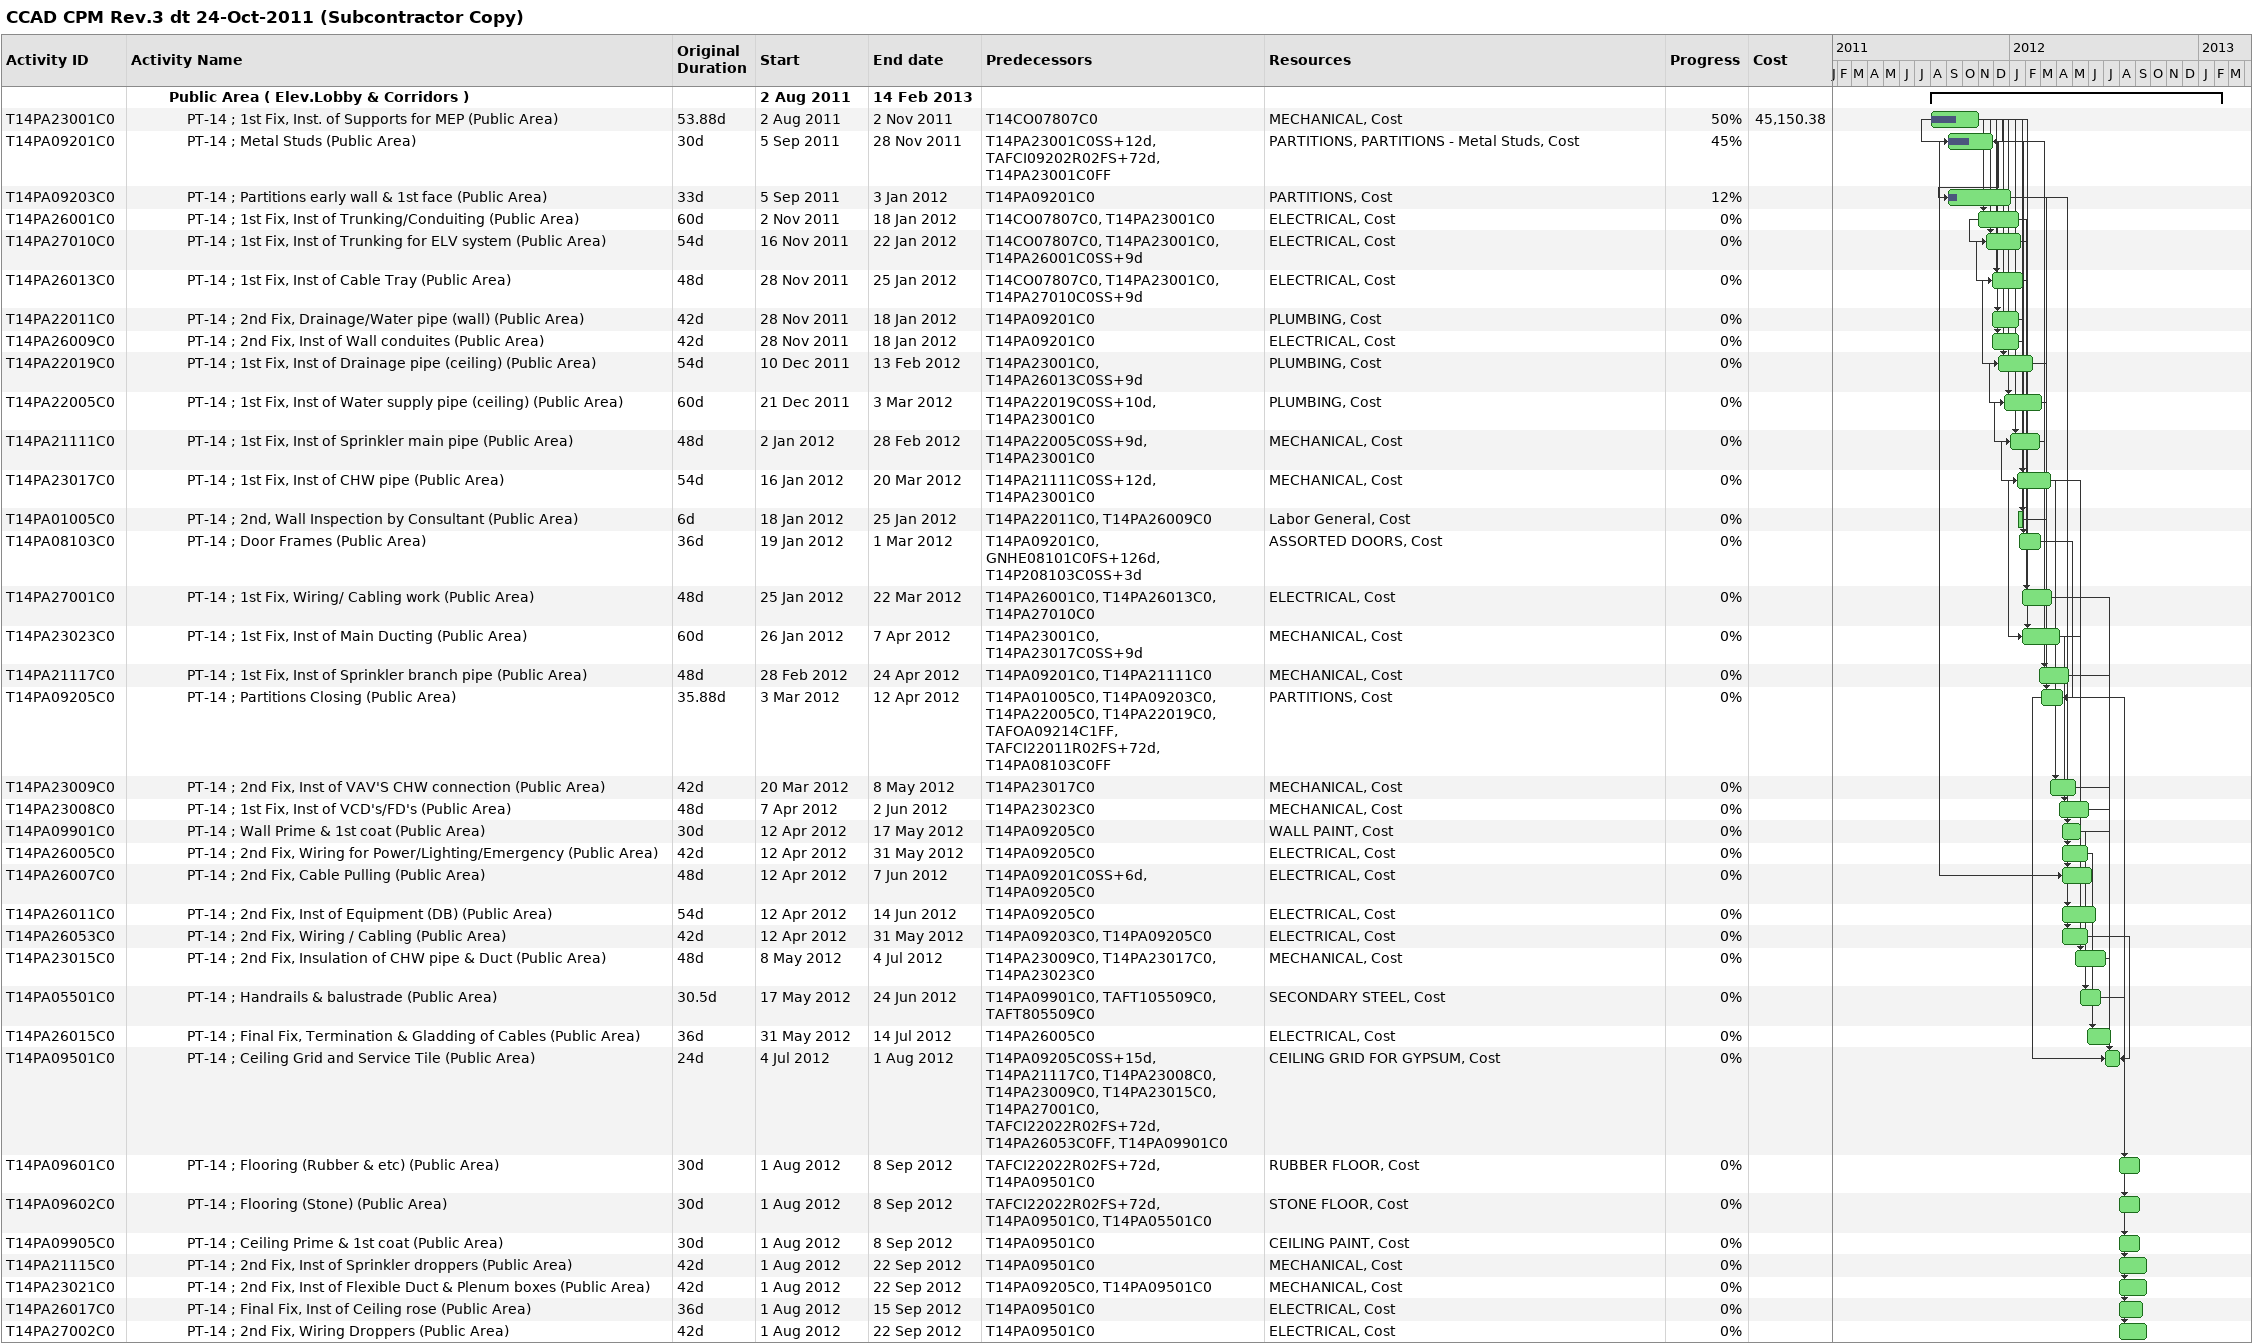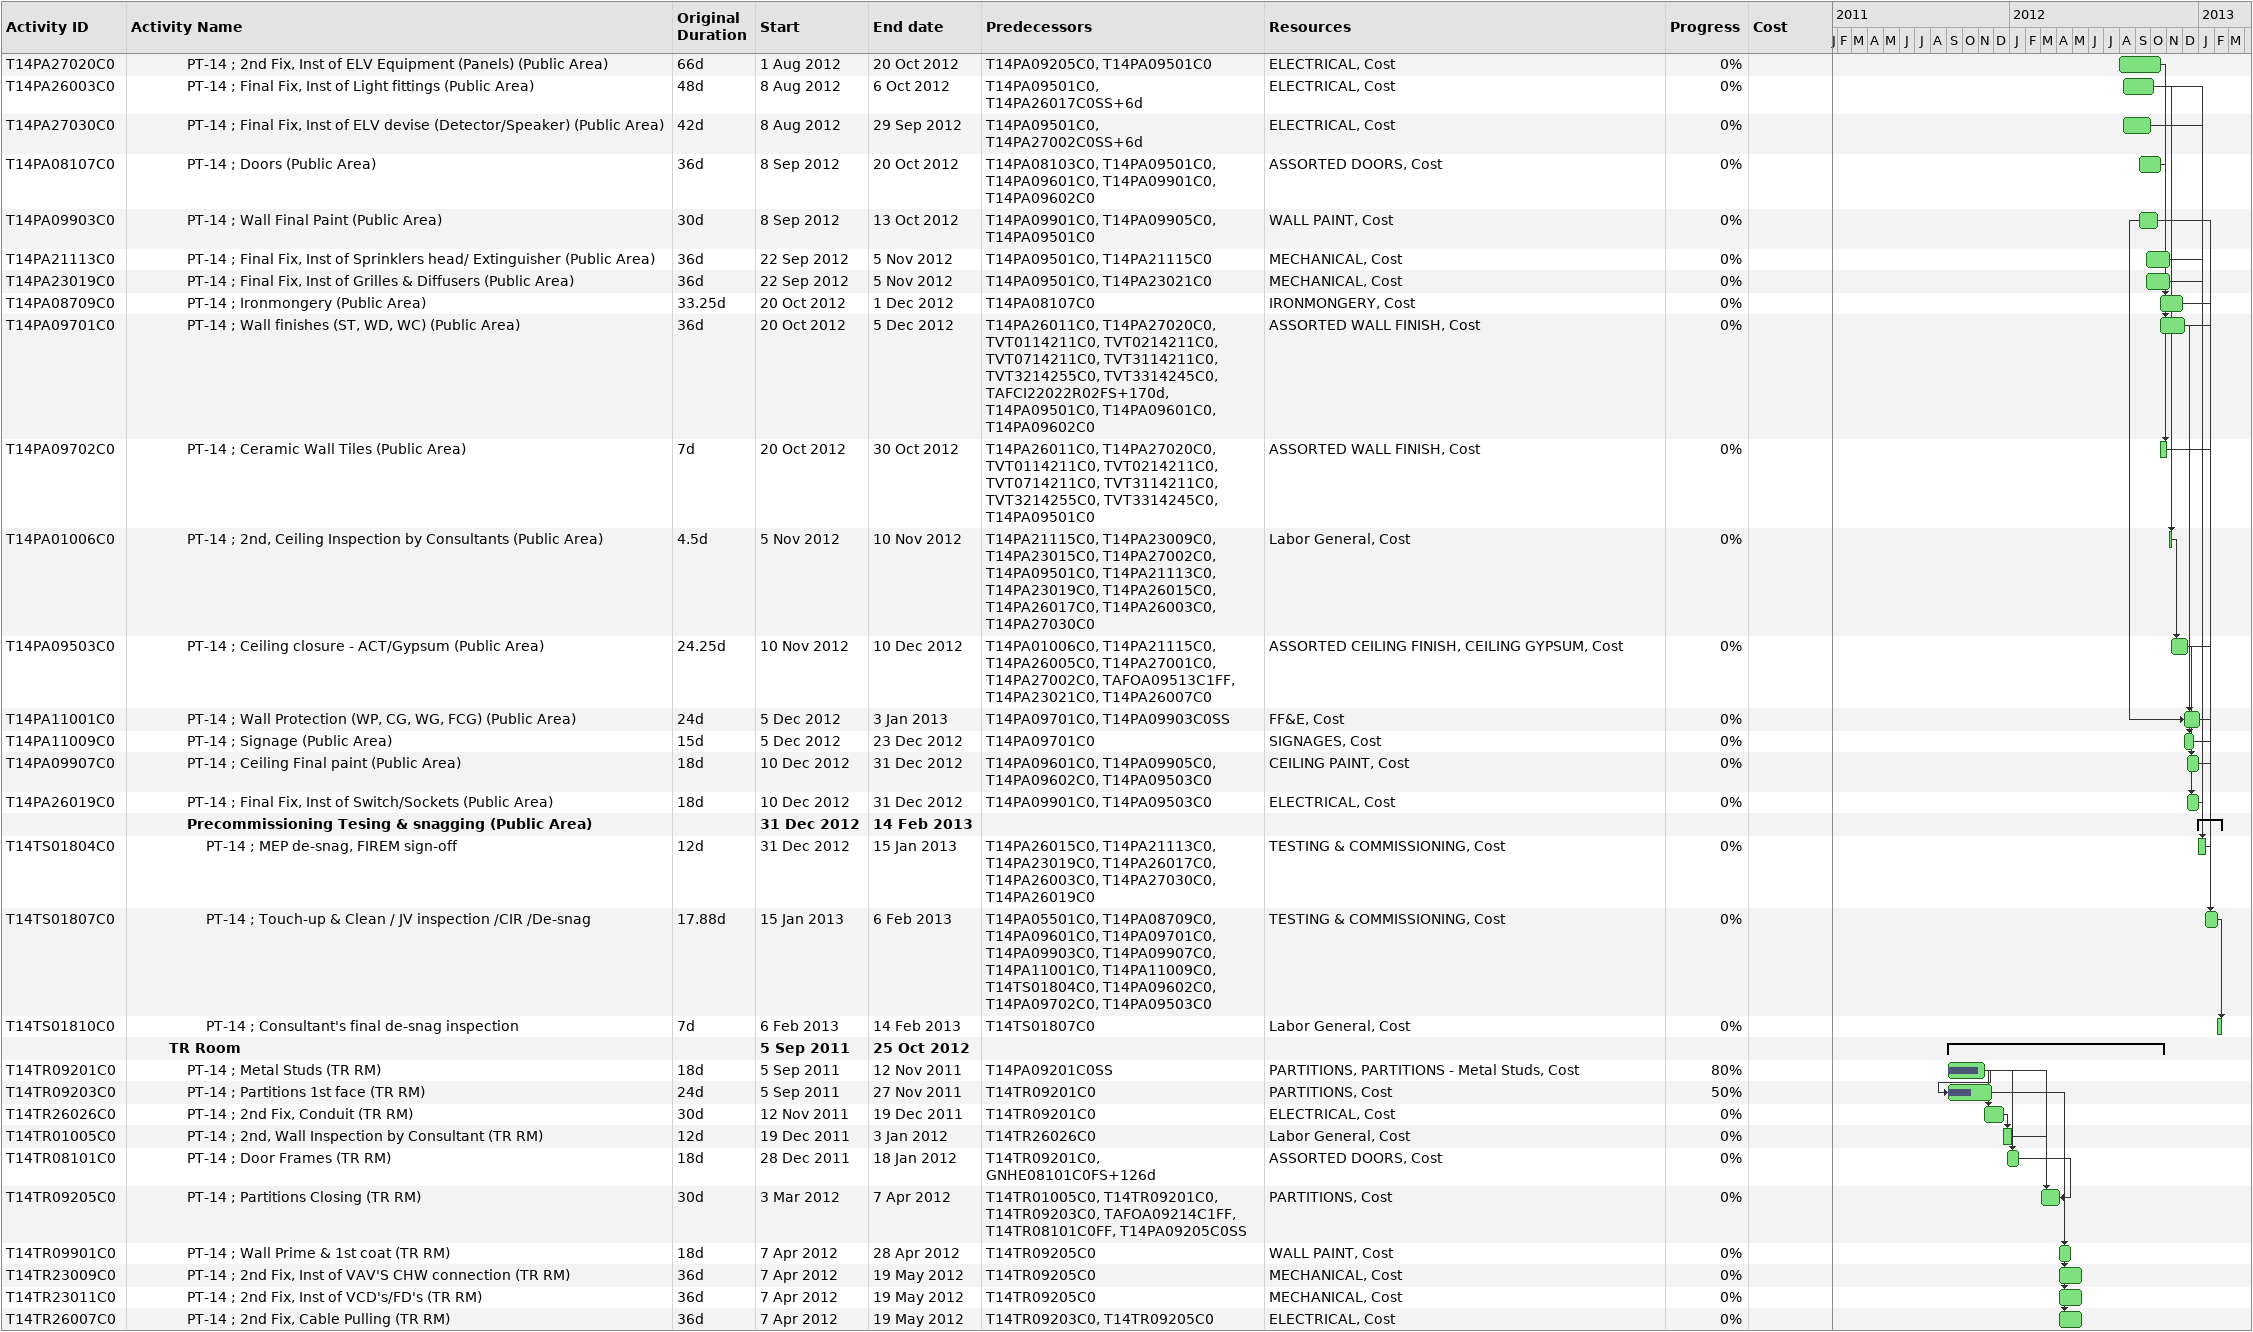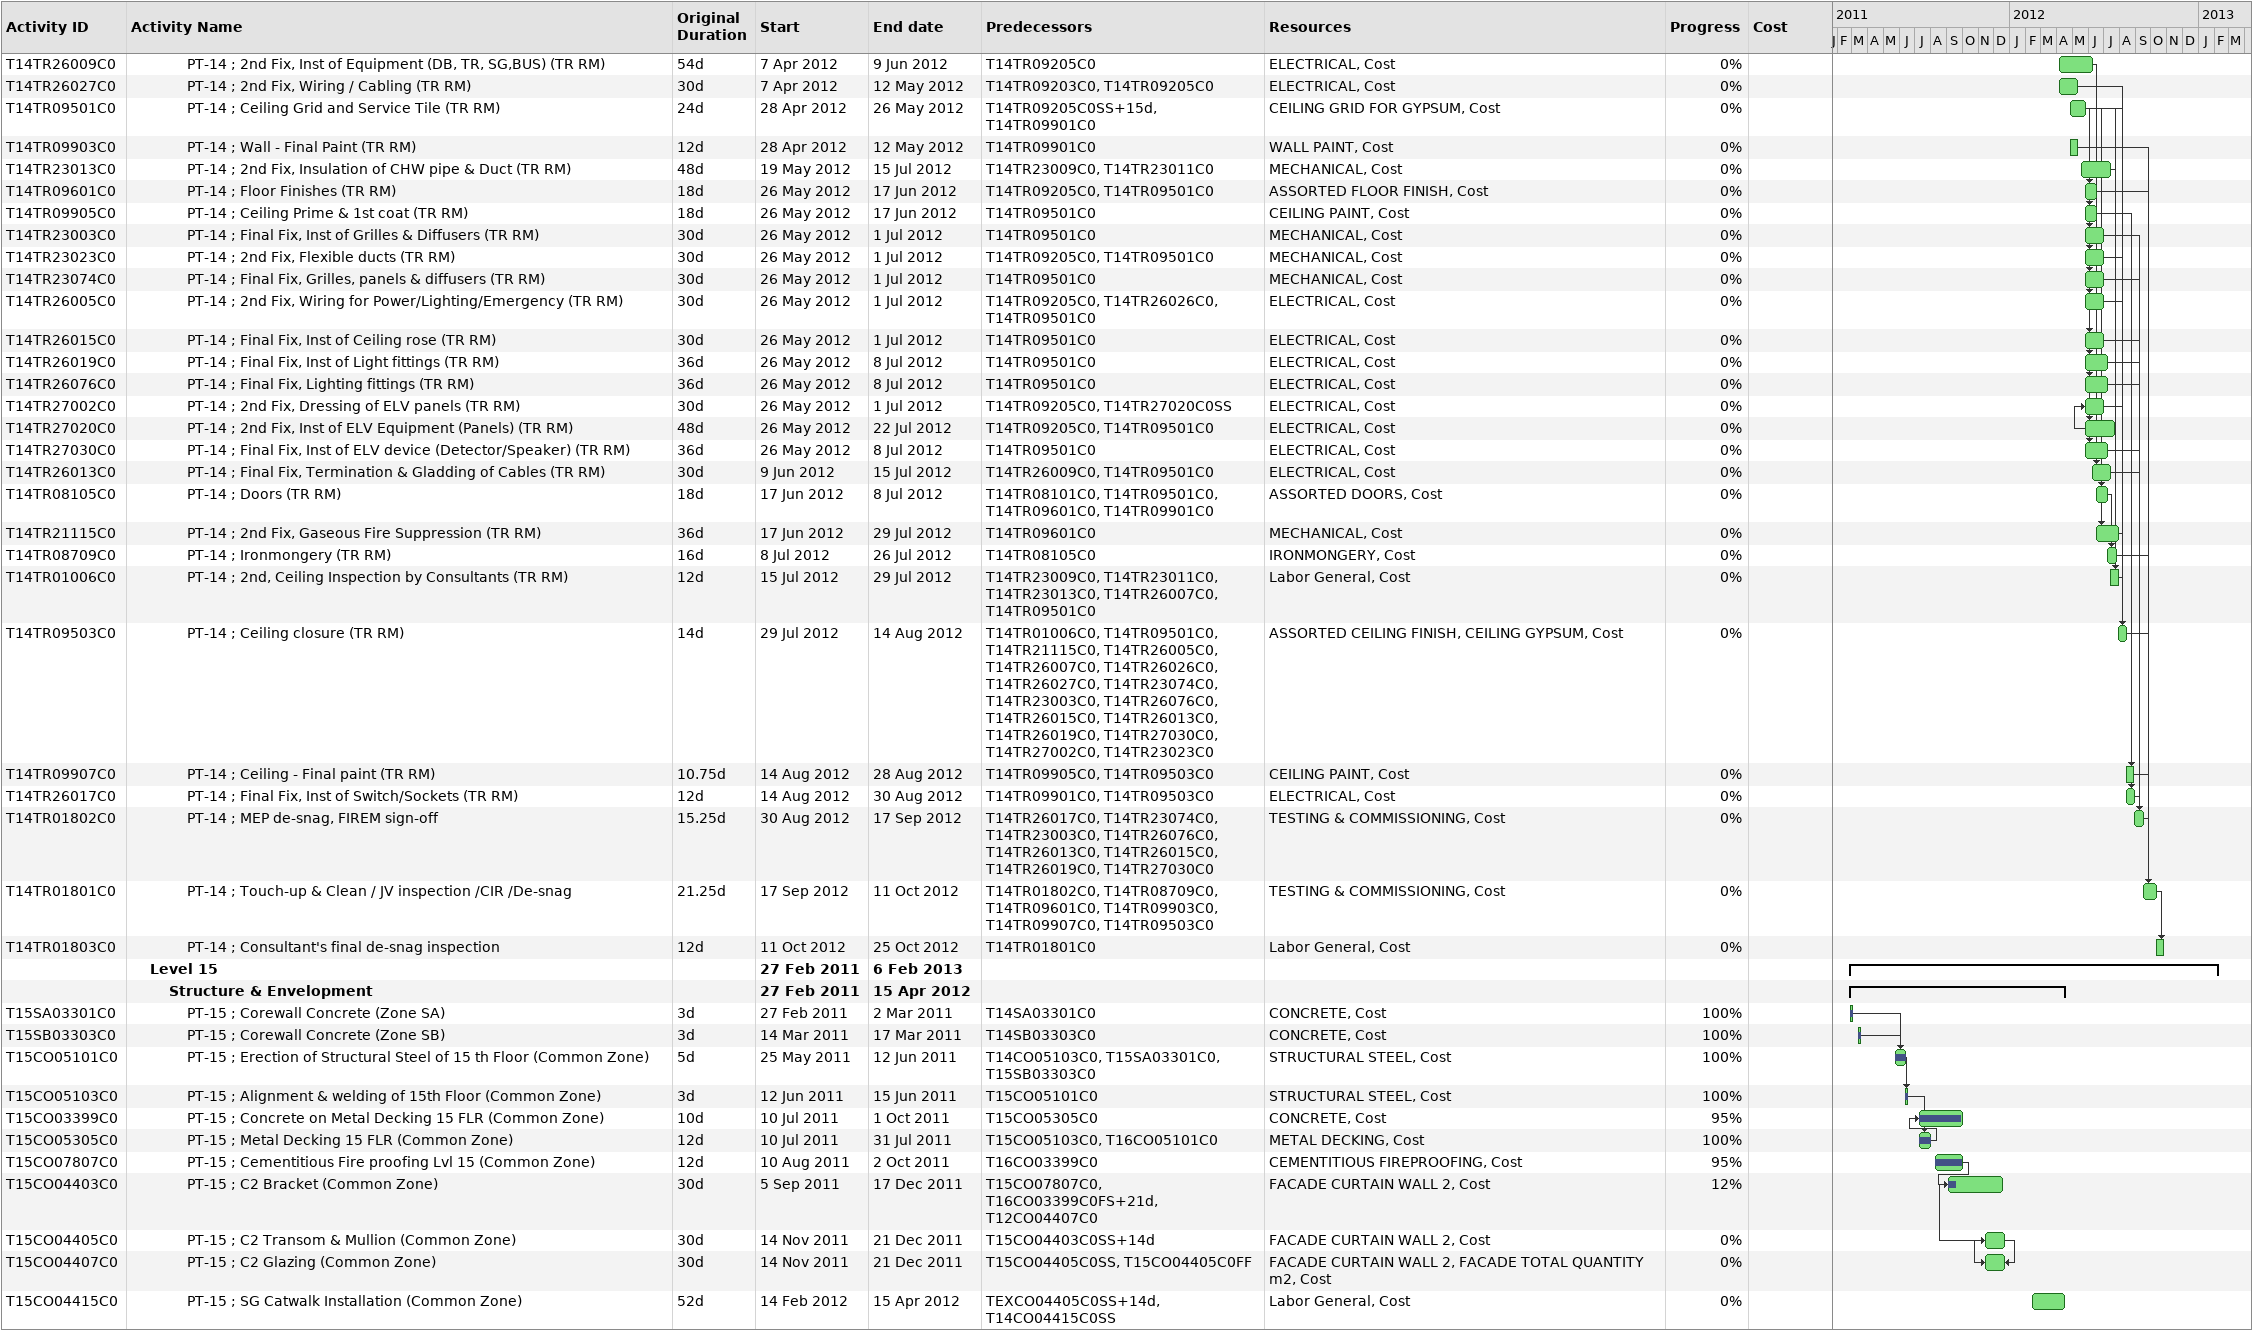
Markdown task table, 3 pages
CCAD CPM Rev.3 dt 24-Oct-2011 (Subcontractor Copy)

| ID | Level | Task | Original duration | Start | Finish | Predecessors | Resources | % complete | Cost |
|---|---|---|---|---|---|---|---|---|---|
|  | 3 | **Public Area ( Elev.Lobby & Corridors )** |  | 2011-08-02 | 2013-02-14 |  |  |  |  |
| T14PA23001C0 | 4 | PT-14 ; 1st Fix, Inst. of Supports for MEP (Public Area) | 53.88d | 2011-08-02 | 2011-11-02 | T14CO07807C0 | MECHANICAL, Cost | 50 | 45150.38 |
| T14PA09201C0 | 4 | PT-14 ; Metal Studs (Public Area) | 30d | 2011-09-05 | 2011-11-28 | T14PA23001C0SS+12d, TAFCI09202R02FS+72d, T14PA23001C0FF | PARTITIONS, PARTITIONS - Metal Studs, Cost | 45 |  |
| T14PA09203C0 | 4 | PT-14 ; Partitions early wall & 1st face (Public Area) | 33d | 2011-09-05 | 2012-01-03 | T14PA09201C0 | PARTITIONS, Cost | 12 |  |
| T14PA26001C0 | 4 | PT-14 ; 1st Fix, Inst of Trunking/Conduiting (Public Area) | 60d | 2011-11-02 | 2012-01-18 | T14CO07807C0, T14PA23001C0 | ELECTRICAL, Cost | 0 |  |
| T14PA27010C0 | 4 | PT-14 ; 1st Fix, Inst of Trunking for ELV system (Public Area) | 54d | 2011-11-16 | 2012-01-22 | T14CO07807C0, T14PA23001C0, T14PA26001C0SS+9d | ELECTRICAL, Cost | 0 |  |
| T14PA26013C0 | 4 | PT-14 ; 1st Fix, Inst of Cable Tray (Public Area) | 48d | 2011-11-28 | 2012-01-25 | T14CO07807C0, T14PA23001C0, T14PA27010C0SS+9d | ELECTRICAL, Cost | 0 |  |
| T14PA22011C0 | 4 | PT-14 ; 2nd Fix, Drainage/Water pipe (wall) (Public Area) | 42d | 2011-11-28 | 2012-01-18 | T14PA09201C0 | PLUMBING, Cost | 0 |  |
| T14PA26009C0 | 4 | PT-14 ; 2nd Fix, Inst of Wall conduites (Public Area) | 42d | 2011-11-28 | 2012-01-18 | T14PA09201C0 | ELECTRICAL, Cost | 0 |  |
| T14PA22019C0 | 4 | PT-14 ; 1st Fix, Inst of Drainage pipe (ceiling) (Public Area) | 54d | 2011-12-10 | 2012-02-13 | T14PA23001C0, T14PA26013C0SS+9d | PLUMBING, Cost | 0 |  |
| T14PA22005C0 | 4 | PT-14 ; 1st Fix, Inst of Water supply pipe (ceiling) (Public Area) | 60d | 2011-12-21 | 2012-03-03 | T14PA22019C0SS+10d, T14PA23001C0 | PLUMBING, Cost | 0 |  |
| T14PA21111C0 | 4 | PT-14 ; 1st Fix, Inst of Sprinkler main pipe (Public Area) | 48d | 2012-01-02 | 2012-02-28 | T14PA22005C0SS+9d, T14PA23001C0 | MECHANICAL, Cost | 0 |  |
| T14PA23017C0 | 4 | PT-14 ; 1st Fix, Inst of CHW pipe (Public Area) | 54d | 2012-01-16 | 2012-03-20 | T14PA21111C0SS+12d, T14PA23001C0 | MECHANICAL, Cost | 0 |  |
| T14PA01005C0 | 4 | PT-14 ; 2nd, Wall Inspection by Consultant (Public Area) | 6d | 2012-01-18 | 2012-01-25 | T14PA22011C0, T14PA26009C0 | Labor General, Cost | 0 |  |
| T14PA08103C0 | 4 | PT-14 ; Door Frames (Public Area) | 36d | 2012-01-19 | 2012-03-01 | T14PA09201C0, GNHE08101C0FS+126d, T14P208103C0SS+3d | ASSORTED DOORS, Cost | 0 |  |
| T14PA27001C0 | 4 | PT-14 ; 1st Fix, Wiring/ Cabling work (Public Area) | 48d | 2012-01-25 | 2012-03-22 | T14PA26001C0, T14PA26013C0, T14PA27010C0 | ELECTRICAL, Cost | 0 |  |
| T14PA23023C0 | 4 | PT-14 ; 1st Fix, Inst of Main Ducting (Public Area) | 60d | 2012-01-26 | 2012-04-07 | T14PA23001C0, T14PA23017C0SS+9d | MECHANICAL, Cost | 0 |  |
| T14PA21117C0 | 4 | PT-14 ; 1st Fix, Inst of Sprinkler branch pipe (Public Area) | 48d | 2012-02-28 | 2012-04-24 | T14PA09201C0, T14PA21111C0 | MECHANICAL, Cost | 0 |  |
| T14PA09205C0 | 4 | PT-14 ; Partitions Closing (Public Area) | 35.88d | 2012-03-03 | 2012-04-12 | T14PA01005C0, T14PA09203C0, T14PA22005C0, T14PA22019C0, TAFOA09214C1FF, TAFCI22011R02FS+72d, T14PA08103C0FF | PARTITIONS, Cost | 0 |  |
| T14PA23009C0 | 4 | PT-14 ; 2nd Fix, Inst of VAV'S CHW connection (Public Area) | 42d | 2012-03-20 | 2012-05-08 | T14PA23017C0 | MECHANICAL, Cost | 0 |  |
| T14PA23008C0 | 4 | PT-14 ; 1st Fix, Inst of VCD's/FD's (Public Area) | 48d | 2012-04-07 | 2012-06-02 | T14PA23023C0 | MECHANICAL, Cost | 0 |  |
| T14PA09901C0 | 4 | PT-14 ; Wall Prime & 1st coat (Public Area) | 30d | 2012-04-12 | 2012-05-17 | T14PA09205C0 | WALL PAINT, Cost | 0 |  |
| T14PA26005C0 | 4 | PT-14 ; 2nd Fix, Wiring for Power/Lighting/Emergency (Public Area) | 42d | 2012-04-12 | 2012-05-31 | T14PA09205C0 | ELECTRICAL, Cost | 0 |  |
| T14PA26007C0 | 4 | PT-14 ; 2nd Fix, Cable Pulling (Public Area) | 48d | 2012-04-12 | 2012-06-07 | T14PA09201C0SS+6d, T14PA09205C0 | ELECTRICAL, Cost | 0 |  |
| T14PA26011C0 | 4 | PT-14 ; 2nd Fix, Inst of Equipment (DB) (Public Area) | 54d | 2012-04-12 | 2012-06-14 | T14PA09205C0 | ELECTRICAL, Cost | 0 |  |
| T14PA26053C0 | 4 | PT-14 ; 2nd Fix, Wiring / Cabling (Public Area) | 42d | 2012-04-12 | 2012-05-31 | T14PA09203C0, T14PA09205C0 | ELECTRICAL, Cost | 0 |  |
| T14PA23015C0 | 4 | PT-14 ; 2nd Fix, Insulation of CHW pipe & Duct (Public Area) | 48d | 2012-05-08 | 2012-07-04 | T14PA23009C0, T14PA23017C0, T14PA23023C0 | MECHANICAL, Cost | 0 |  |
| T14PA05501C0 | 4 | PT-14 ; Handrails & balustrade (Public Area) | 30.5d | 2012-05-17 | 2012-06-24 | T14PA09901C0, TAFT105509C0, TAFT805509C0 | SECONDARY STEEL, Cost | 0 |  |
| T14PA26015C0 | 4 | PT-14 ; Final Fix, Termination & Gladding of Cables (Public Area) | 36d | 2012-05-31 | 2012-07-14 | T14PA26005C0 | ELECTRICAL, Cost | 0 |  |
| T14PA09501C0 | 4 | PT-14 ; Ceiling Grid and Service Tile (Public Area) | 24d | 2012-07-04 | 2012-08-01 | T14PA09205C0SS+15d, T14PA21117C0, T14PA23008C0, T14PA23009C0, T14PA23015C0, T14PA27001C0, TAFCI22022R02FS+72d, T14PA26053C0FF, T14PA09901C0 | CEILING GRID FOR GYPSUM, Cost | 0 |  |
| T14PA09601C0 | 4 | PT-14 ; Flooring (Rubber & etc) (Public Area) | 30d | 2012-08-01 | 2012-09-08 | TAFCI22022R02FS+72d, T14PA09501C0 | RUBBER FLOOR, Cost | 0 |  |
| T14PA09602C0 | 4 | PT-14 ; Flooring (Stone) (Public Area) | 30d | 2012-08-01 | 2012-09-08 | TAFCI22022R02FS+72d, T14PA09501C0, T14PA05501C0 | STONE FLOOR, Cost | 0 |  |
| T14PA09905C0 | 4 | PT-14 ; Ceiling Prime & 1st coat (Public Area) | 30d | 2012-08-01 | 2012-09-08 | T14PA09501C0 | CEILING PAINT, Cost | 0 |  |
| T14PA21115C0 | 4 | PT-14 ; 2nd Fix, Inst of Sprinkler droppers (Public Area) | 42d | 2012-08-01 | 2012-09-22 | T14PA09501C0 | MECHANICAL, Cost | 0 |  |
| T14PA23021C0 | 4 | PT-14 ; 2nd Fix, Inst of Flexible Duct & Plenum boxes (Public Area) | 42d | 2012-08-01 | 2012-09-22 | T14PA09205C0, T14PA09501C0 | MECHANICAL, Cost | 0 |  |
| T14PA26017C0 | 4 | PT-14 ; Final Fix, Inst of Ceiling rose (Public Area) | 36d | 2012-08-01 | 2012-09-15 | T14PA09501C0 | ELECTRICAL, Cost | 0 |  |
| T14PA27002C0 | 4 | PT-14 ; 2nd Fix, Wiring Droppers (Public Area) | 42d | 2012-08-01 | 2012-09-22 | T14PA09501C0 | ELECTRICAL, Cost | 0 |  |
| T14PA27020C0 | 4 | PT-14 ; 2nd Fix, Inst of ELV Equipment (Panels) (Public Area) | 66d | 2012-08-01 | 2012-10-20 | T14PA09205C0, T14PA09501C0 | ELECTRICAL, Cost | 0 |  |
| T14PA26003C0 | 4 | PT-14 ; Final Fix, Inst of Light fittings (Public Area) | 48d | 2012-08-08 | 2012-10-06 | T14PA09501C0, T14PA26017C0SS+6d | ELECTRICAL, Cost | 0 |  |
| T14PA27030C0 | 4 | PT-14 ; Final Fix, Inst of ELV devise (Detector/Speaker) (Public Area) | 42d | 2012-08-08 | 2012-09-29 | T14PA09501C0, T14PA27002C0SS+6d | ELECTRICAL, Cost | 0 |  |
| T14PA08107C0 | 4 | PT-14 ; Doors (Public Area) | 36d | 2012-09-08 | 2012-10-20 | T14PA08103C0, T14PA09501C0, T14PA09601C0, T14PA09901C0, T14PA09602C0 | ASSORTED DOORS, Cost | 0 |  |
| T14PA09903C0 | 4 | PT-14 ; Wall Final Paint (Public Area) | 30d | 2012-09-08 | 2012-10-13 | T14PA09901C0, T14PA09905C0, T14PA09501C0 | WALL PAINT, Cost | 0 |  |
| T14PA21113C0 | 4 | PT-14 ; Final Fix, Inst of Sprinklers head/ Extinguisher (Public Area) | 36d | 2012-09-22 | 2012-11-05 | T14PA09501C0, T14PA21115C0 | MECHANICAL, Cost | 0 |  |
| T14PA23019C0 | 4 | PT-14 ; Final Fix, Inst of Grilles & Diffusers (Public Area) | 36d | 2012-09-22 | 2012-11-05 | T14PA09501C0, T14PA23021C0 | MECHANICAL, Cost | 0 |  |
| T14PA08709C0 | 4 | PT-14 ; Ironmongery (Public Area) | 33.25d | 2012-10-20 | 2012-12-01 | T14PA08107C0 | IRONMONGERY, Cost | 0 |  |
| T14PA09701C0 | 4 | PT-14 ; Wall finishes (ST, WD, WC) (Public Area) | 36d | 2012-10-20 | 2012-12-05 | T14PA26011C0, T14PA27020C0, TVT0114211C0, TVT0214211C0, TVT0714211C0, TVT3114211C0, TVT3214255C0, TVT3314245C0, TAFCI22022R02FS+170d, T14PA09501C0, T14PA09601C0, T14PA09602C0 | ASSORTED WALL FINISH, Cost | 0 |  |
| T14PA09702C0 | 4 | PT-14 ; Ceramic Wall Tiles (Public Area) | 7d | 2012-10-20 | 2012-10-30 | T14PA26011C0, T14PA27020C0, TVT0114211C0, TVT0214211C0, TVT0714211C0, TVT3114211C0, TVT3214255C0, TVT3314245C0, T14PA09501C0 | ASSORTED WALL FINISH, Cost | 0 |  |
| T14PA01006C0 | 4 | PT-14 ; 2nd, Ceiling Inspection by Consultants (Public Area) | 4.5d | 2012-11-05 | 2012-11-10 | T14PA21115C0, T14PA23009C0, T14PA23015C0, T14PA27002C0, T14PA09501C0, T14PA21113C0, T14PA23019C0, T14PA26015C0, T14PA26017C0, T14PA26003C0, T14PA27030C0 | Labor General, Cost | 0 |  |
| T14PA09503C0 | 4 | PT-14 ; Ceiling closure - ACT/Gypsum (Public Area) | 24.25d | 2012-11-10 | 2012-12-10 | T14PA01006C0, T14PA21115C0, T14PA26005C0, T14PA27001C0, T14PA27002C0, TAFOA09513C1FF, T14PA23021C0, T14PA26007C0 | ASSORTED CEILING FINISH, CEILING GYPSUM, Cost | 0 |  |
| T14PA11001C0 | 4 | PT-14 ; Wall Protection (WP, CG, WG, FCG) (Public Area) | 24d | 2012-12-05 | 2013-01-03 | T14PA09701C0, T14PA09903C0SS | FF&E, Cost | 0 |  |
| T14PA11009C0 | 4 | PT-14 ; Signage (Public Area) | 15d | 2012-12-05 | 2012-12-23 | T14PA09701C0 | SIGNAGES, Cost | 0 |  |
| T14PA09907C0 | 4 | PT-14 ; Ceiling Final paint (Public Area) | 18d | 2012-12-10 | 2012-12-31 | T14PA09601C0, T14PA09905C0, T14PA09602C0, T14PA09503C0 | CEILING PAINT, Cost | 0 |  |
| T14PA26019C0 | 4 | PT-14 ; Final Fix, Inst of Switch/Sockets (Public Area) | 18d | 2012-12-10 | 2012-12-31 | T14PA09901C0, T14PA09503C0 | ELECTRICAL, Cost | 0 |  |
|  | 4 | **Precommissioning Tesing & snagging (Public Area)** |  | 2012-12-31 | 2013-02-14 |  |  |  |  |
| T14TS01804C0 | 5 | PT-14 ; MEP de-snag, FIREM sign-off | 12d | 2012-12-31 | 2013-01-15 | T14PA26015C0, T14PA21113C0, T14PA23019C0, T14PA26017C0, T14PA26003C0, T14PA27030C0, T14PA26019C0 | TESTING & COMMISSIONING, Cost | 0 |  |
| T14TS01807C0 | 5 | PT-14 ; Touch-up & Clean / JV inspection /CIR /De-snag | 17.88d | 2013-01-15 | 2013-02-06 | T14PA05501C0, T14PA08709C0, T14PA09601C0, T14PA09701C0, T14PA09903C0, T14PA09907C0, T14PA11001C0, T14PA11009C0, T14TS01804C0, T14PA09602C0, T14PA09702C0, T14PA09503C0 | TESTING & COMMISSIONING, Cost | 0 |  |
| T14TS01810C0 | 5 | PT-14 ; Consultant's final de-snag inspection | 7d | 2013-02-06 | 2013-02-14 | T14TS01807C0 | Labor General, Cost | 0 |  |
|  | 3 | **TR Room** |  | 2011-09-05 | 2012-10-25 |  |  |  |  |
| T14TR09201C0 | 4 | PT-14 ; Metal Studs (TR RM) | 18d | 2011-09-05 | 2011-11-12 | T14PA09201C0SS | PARTITIONS, PARTITIONS - Metal Studs, Cost | 80 |  |
| T14TR09203C0 | 4 | PT-14 ; Partitions 1st face (TR RM) | 24d | 2011-09-05 | 2011-11-27 | T14TR09201C0 | PARTITIONS, Cost | 50 |  |
| T14TR26026C0 | 4 | PT-14 ; 2nd Fix, Conduit (TR RM) | 30d | 2011-11-12 | 2011-12-19 | T14TR09201C0 | ELECTRICAL, Cost | 0 |  |
| T14TR01005C0 | 4 | PT-14 ; 2nd, Wall Inspection by Consultant (TR RM) | 12d | 2011-12-19 | 2012-01-03 | T14TR26026C0 | Labor General, Cost | 0 |  |
| T14TR08101C0 | 4 | PT-14 ; Door Frames (TR RM) | 18d | 2011-12-28 | 2012-01-18 | T14TR09201C0, GNHE08101C0FS+126d | ASSORTED DOORS, Cost | 0 |  |
| T14TR09205C0 | 4 | PT-14 ; Partitions Closing (TR RM) | 30d | 2012-03-03 | 2012-04-07 | T14TR01005C0, T14TR09201C0, T14TR09203C0, TAFOA09214C1FF, T14TR08101C0FF, T14PA09205C0SS | PARTITIONS, Cost | 0 |  |
| T14TR09901C0 | 4 | PT-14 ; Wall Prime & 1st coat (TR RM) | 18d | 2012-04-07 | 2012-04-28 | T14TR09205C0 | WALL PAINT, Cost | 0 |  |
| T14TR23009C0 | 4 | PT-14 ; 2nd Fix, Inst of VAV'S CHW connection (TR RM) | 36d | 2012-04-07 | 2012-05-19 | T14TR09205C0 | MECHANICAL, Cost | 0 |  |
| T14TR23011C0 | 4 | PT-14 ; 2nd Fix, Inst of VCD's/FD's (TR RM) | 36d | 2012-04-07 | 2012-05-19 | T14TR09205C0 | MECHANICAL, Cost | 0 |  |
| T14TR26007C0 | 4 | PT-14 ; 2nd Fix, Cable Pulling (TR RM) | 36d | 2012-04-07 | 2012-05-19 | T14TR09203C0, T14TR09205C0 | ELECTRICAL, Cost | 0 |  |
| T14TR26009C0 | 4 | PT-14 ; 2nd Fix, Inst of Equipment (DB, TR, SG,BUS) (TR RM) | 54d | 2012-04-07 | 2012-06-09 | T14TR09205C0 | ELECTRICAL, Cost | 0 |  |
| T14TR26027C0 | 4 | PT-14 ; 2nd Fix, Wiring / Cabling (TR RM) | 30d | 2012-04-07 | 2012-05-12 | T14TR09203C0, T14TR09205C0 | ELECTRICAL, Cost | 0 |  |
| T14TR09501C0 | 4 | PT-14 ; Ceiling Grid and Service Tile (TR RM) | 24d | 2012-04-28 | 2012-05-26 | T14TR09205C0SS+15d, T14TR09901C0 | CEILING GRID FOR GYPSUM, Cost | 0 |  |
| T14TR09903C0 | 4 | PT-14 ; Wall - Final Paint (TR RM) | 12d | 2012-04-28 | 2012-05-12 | T14TR09901C0 | WALL PAINT, Cost | 0 |  |
| T14TR23013C0 | 4 | PT-14 ; 2nd Fix, Insulation of CHW pipe & Duct (TR RM) | 48d | 2012-05-19 | 2012-07-15 | T14TR23009C0, T14TR23011C0 | MECHANICAL, Cost | 0 |  |
| T14TR09601C0 | 4 | PT-14 ; Floor Finishes (TR RM) | 18d | 2012-05-26 | 2012-06-17 | T14TR09205C0, T14TR09501C0 | ASSORTED FLOOR FINISH, Cost | 0 |  |
| T14TR09905C0 | 4 | PT-14 ; Ceiling Prime & 1st coat (TR RM) | 18d | 2012-05-26 | 2012-06-17 | T14TR09501C0 | CEILING PAINT, Cost | 0 |  |
| T14TR23003C0 | 4 | PT-14 ; Final Fix, Inst of Grilles & Diffusers (TR RM) | 30d | 2012-05-26 | 2012-07-01 | T14TR09501C0 | MECHANICAL, Cost | 0 |  |
| T14TR23023C0 | 4 | PT-14 ; 2nd Fix, Flexible ducts (TR RM) | 30d | 2012-05-26 | 2012-07-01 | T14TR09205C0, T14TR09501C0 | MECHANICAL, Cost | 0 |  |
| T14TR23074C0 | 4 | PT-14 ; Final Fix, Grilles, panels & diffusers (TR RM) | 30d | 2012-05-26 | 2012-07-01 | T14TR09501C0 | MECHANICAL, Cost | 0 |  |
| T14TR26005C0 | 4 | PT-14 ; 2nd Fix, Wiring for Power/Lighting/Emergency (TR RM) | 30d | 2012-05-26 | 2012-07-01 | T14TR09205C0, T14TR26026C0, T14TR09501C0 | ELECTRICAL, Cost | 0 |  |
| T14TR26015C0 | 4 | PT-14 ; Final Fix, Inst of Ceiling rose (TR RM) | 30d | 2012-05-26 | 2012-07-01 | T14TR09501C0 | ELECTRICAL, Cost | 0 |  |
| T14TR26019C0 | 4 | PT-14 ; Final Fix, Inst of Light fittings (TR RM) | 36d | 2012-05-26 | 2012-07-08 | T14TR09501C0 | ELECTRICAL, Cost | 0 |  |
| T14TR26076C0 | 4 | PT-14 ; Final Fix, Lighting fittings (TR RM) | 36d | 2012-05-26 | 2012-07-08 | T14TR09501C0 | ELECTRICAL, Cost | 0 |  |
| T14TR27002C0 | 4 | PT-14 ; 2nd Fix, Dressing of ELV panels (TR RM) | 30d | 2012-05-26 | 2012-07-01 | T14TR09205C0, T14TR27020C0SS | ELECTRICAL, Cost | 0 |  |
| T14TR27020C0 | 4 | PT-14 ; 2nd Fix, Inst of ELV Equipment (Panels) (TR RM) | 48d | 2012-05-26 | 2012-07-22 | T14TR09205C0, T14TR09501C0 | ELECTRICAL, Cost | 0 |  |
| T14TR27030C0 | 4 | PT-14 ; Final Fix, Inst of ELV device (Detector/Speaker) (TR RM) | 36d | 2012-05-26 | 2012-07-08 | T14TR09501C0 | ELECTRICAL, Cost | 0 |  |
| T14TR26013C0 | 4 | PT-14 ; Final Fix, Termination & Gladding of Cables (TR RM) | 30d | 2012-06-09 | 2012-07-15 | T14TR26009C0, T14TR09501C0 | ELECTRICAL, Cost | 0 |  |
| T14TR08105C0 | 4 | PT-14 ; Doors (TR RM) | 18d | 2012-06-17 | 2012-07-08 | T14TR08101C0, T14TR09501C0, T14TR09601C0, T14TR09901C0 | ASSORTED DOORS, Cost | 0 |  |
| T14TR21115C0 | 4 | PT-14 ; 2nd Fix, Gaseous Fire Suppression (TR RM) | 36d | 2012-06-17 | 2012-07-29 | T14TR09601C0 | MECHANICAL, Cost | 0 |  |
| T14TR08709C0 | 4 | PT-14 ; Ironmongery (TR RM) | 16d | 2012-07-08 | 2012-07-26 | T14TR08105C0 | IRONMONGERY, Cost | 0 |  |
| T14TR01006C0 | 4 | PT-14 ; 2nd, Ceiling Inspection by Consultants (TR RM) | 12d | 2012-07-15 | 2012-07-29 | T14TR23009C0, T14TR23011C0, T14TR23013C0, T14TR26007C0, T14TR09501C0 | Labor General, Cost | 0 |  |
| T14TR09503C0 | 4 | PT-14 ; Ceiling closure (TR RM) | 14d | 2012-07-29 | 2012-08-14 | T14TR01006C0, T14TR09501C0, T14TR21115C0, T14TR26005C0, T14TR26007C0, T14TR26026C0, T14TR26027C0, T14TR23074C0, T14TR23003C0, T14TR26076C0, T14TR26015C0, T14TR26013C0, T14TR26019C0, T14TR27030C0, T14TR27002C0, T14TR23023C0 | ASSORTED CEILING FINISH, CEILING GYPSUM, Cost | 0 |  |
| T14TR09907C0 | 4 | PT-14 ; Ceiling - Final paint (TR RM) | 10.75d | 2012-08-14 | 2012-08-28 | T14TR09905C0, T14TR09503C0 | CEILING PAINT, Cost | 0 |  |
| T14TR26017C0 | 4 | PT-14 ; Final Fix, Inst of Switch/Sockets (TR RM) | 12d | 2012-08-14 | 2012-08-30 | T14TR09901C0, T14TR09503C0 | ELECTRICAL, Cost | 0 |  |
| T14TR01802C0 | 4 | PT-14 ; MEP de-snag, FIREM sign-off | 15.25d | 2012-08-30 | 2012-09-17 | T14TR26017C0, T14TR23074C0, T14TR23003C0, T14TR26076C0, T14TR26013C0, T14TR26015C0, T14TR26019C0, T14TR27030C0 | TESTING & COMMISSIONING, Cost | 0 |  |
| T14TR01801C0 | 4 | PT-14 ; Touch-up & Clean / JV inspection /CIR /De-snag | 21.25d | 2012-09-17 | 2012-10-11 | T14TR01802C0, T14TR08709C0, T14TR09601C0, T14TR09903C0, T14TR09907C0, T14TR09503C0 | TESTING & COMMISSIONING, Cost | 0 |  |
| T14TR01803C0 | 4 | PT-14 ; Consultant's final de-snag inspection | 12d | 2012-10-11 | 2012-10-25 | T14TR01801C0 | Labor General, Cost | 0 |  |
|  | 2 | **Level 15** |  | 2011-02-27 | 2013-02-06 |  |  |  |  |
|  | 3 | **Structure & Envelopment** |  | 2011-02-27 | 2012-04-15 |  |  |  |  |
| T15SA03301C0 | 4 | PT-15 ; Corewall Concrete (Zone SA) | 3d | 2011-02-27 | 2011-03-02 | T14SA03301C0 | CONCRETE, Cost | 100 |  |
| T15SB03303C0 | 4 | PT-15 ; Corewall Concrete (Zone SB) | 3d | 2011-03-14 | 2011-03-17 | T14SB03303C0 | CONCRETE, Cost | 100 |  |
| T15CO05101C0 | 4 | PT-15 ; Erection of Structural Steel of 15 th Floor (Common Zone) | 5d | 2011-05-25 | 2011-06-12 | T14CO05103C0, T15SA03301C0, T15SB03303C0 | STRUCTURAL STEEL, Cost | 100 |  |
| T15CO05103C0 | 4 | PT-15 ; Alignment & welding of 15th Floor (Common Zone) | 3d | 2011-06-12 | 2011-06-15 | T15CO05101C0 | STRUCTURAL STEEL, Cost | 100 |  |
| T15CO03399C0 | 4 | PT-15 ; Concrete on Metal Decking 15 FLR (Common Zone) | 10d | 2011-07-10 | 2011-10-01 | T15CO05305C0 | CONCRETE, Cost | 95 |  |
| T15CO05305C0 | 4 | PT-15 ; Metal Decking 15 FLR (Common Zone) | 12d | 2011-07-10 | 2011-07-31 | T15CO05103C0, T16CO05101C0 | METAL DECKING, Cost | 100 |  |
| T15CO07807C0 | 4 | PT-15 ; Cementitious Fire proofing Lvl 15 (Common Zone) | 12d | 2011-08-10 | 2011-10-02 | T16CO03399C0 | CEMENTITIOUS FIREPROOFING, Cost | 95 |  |
| T15CO04403C0 | 4 | PT-15 ; C2 Bracket (Common Zone) | 30d | 2011-09-05 | 2011-12-17 | T15CO07807C0, T16CO03399C0FS+21d, T12CO04407C0 | FACADE CURTAIN WALL 2, Cost | 12 |  |
| T15CO04405C0 | 4 | PT-15 ; C2 Transom & Mullion (Common Zone) | 30d | 2011-11-14 | 2011-12-21 | T15CO04403C0SS+14d | FACADE CURTAIN WALL 2, Cost | 0 |  |
| T15CO04407C0 | 4 | PT-15 ; C2 Glazing (Common Zone) | 30d | 2011-11-14 | 2011-12-21 | T15CO04405C0SS, T15CO04405C0FF | FACADE CURTAIN WALL 2, FACADE TOTAL QUANTITY m2, Cost | 0 |  |
| T15CO04415C0 | 4 | PT-15 ; SG Catwalk Installation (Common Zone) | 52d | 2012-02-14 | 2012-04-15 | TEXCO04405C0SS+14d, T14CO04415C0SS | Labor General, Cost | 0 |  |
